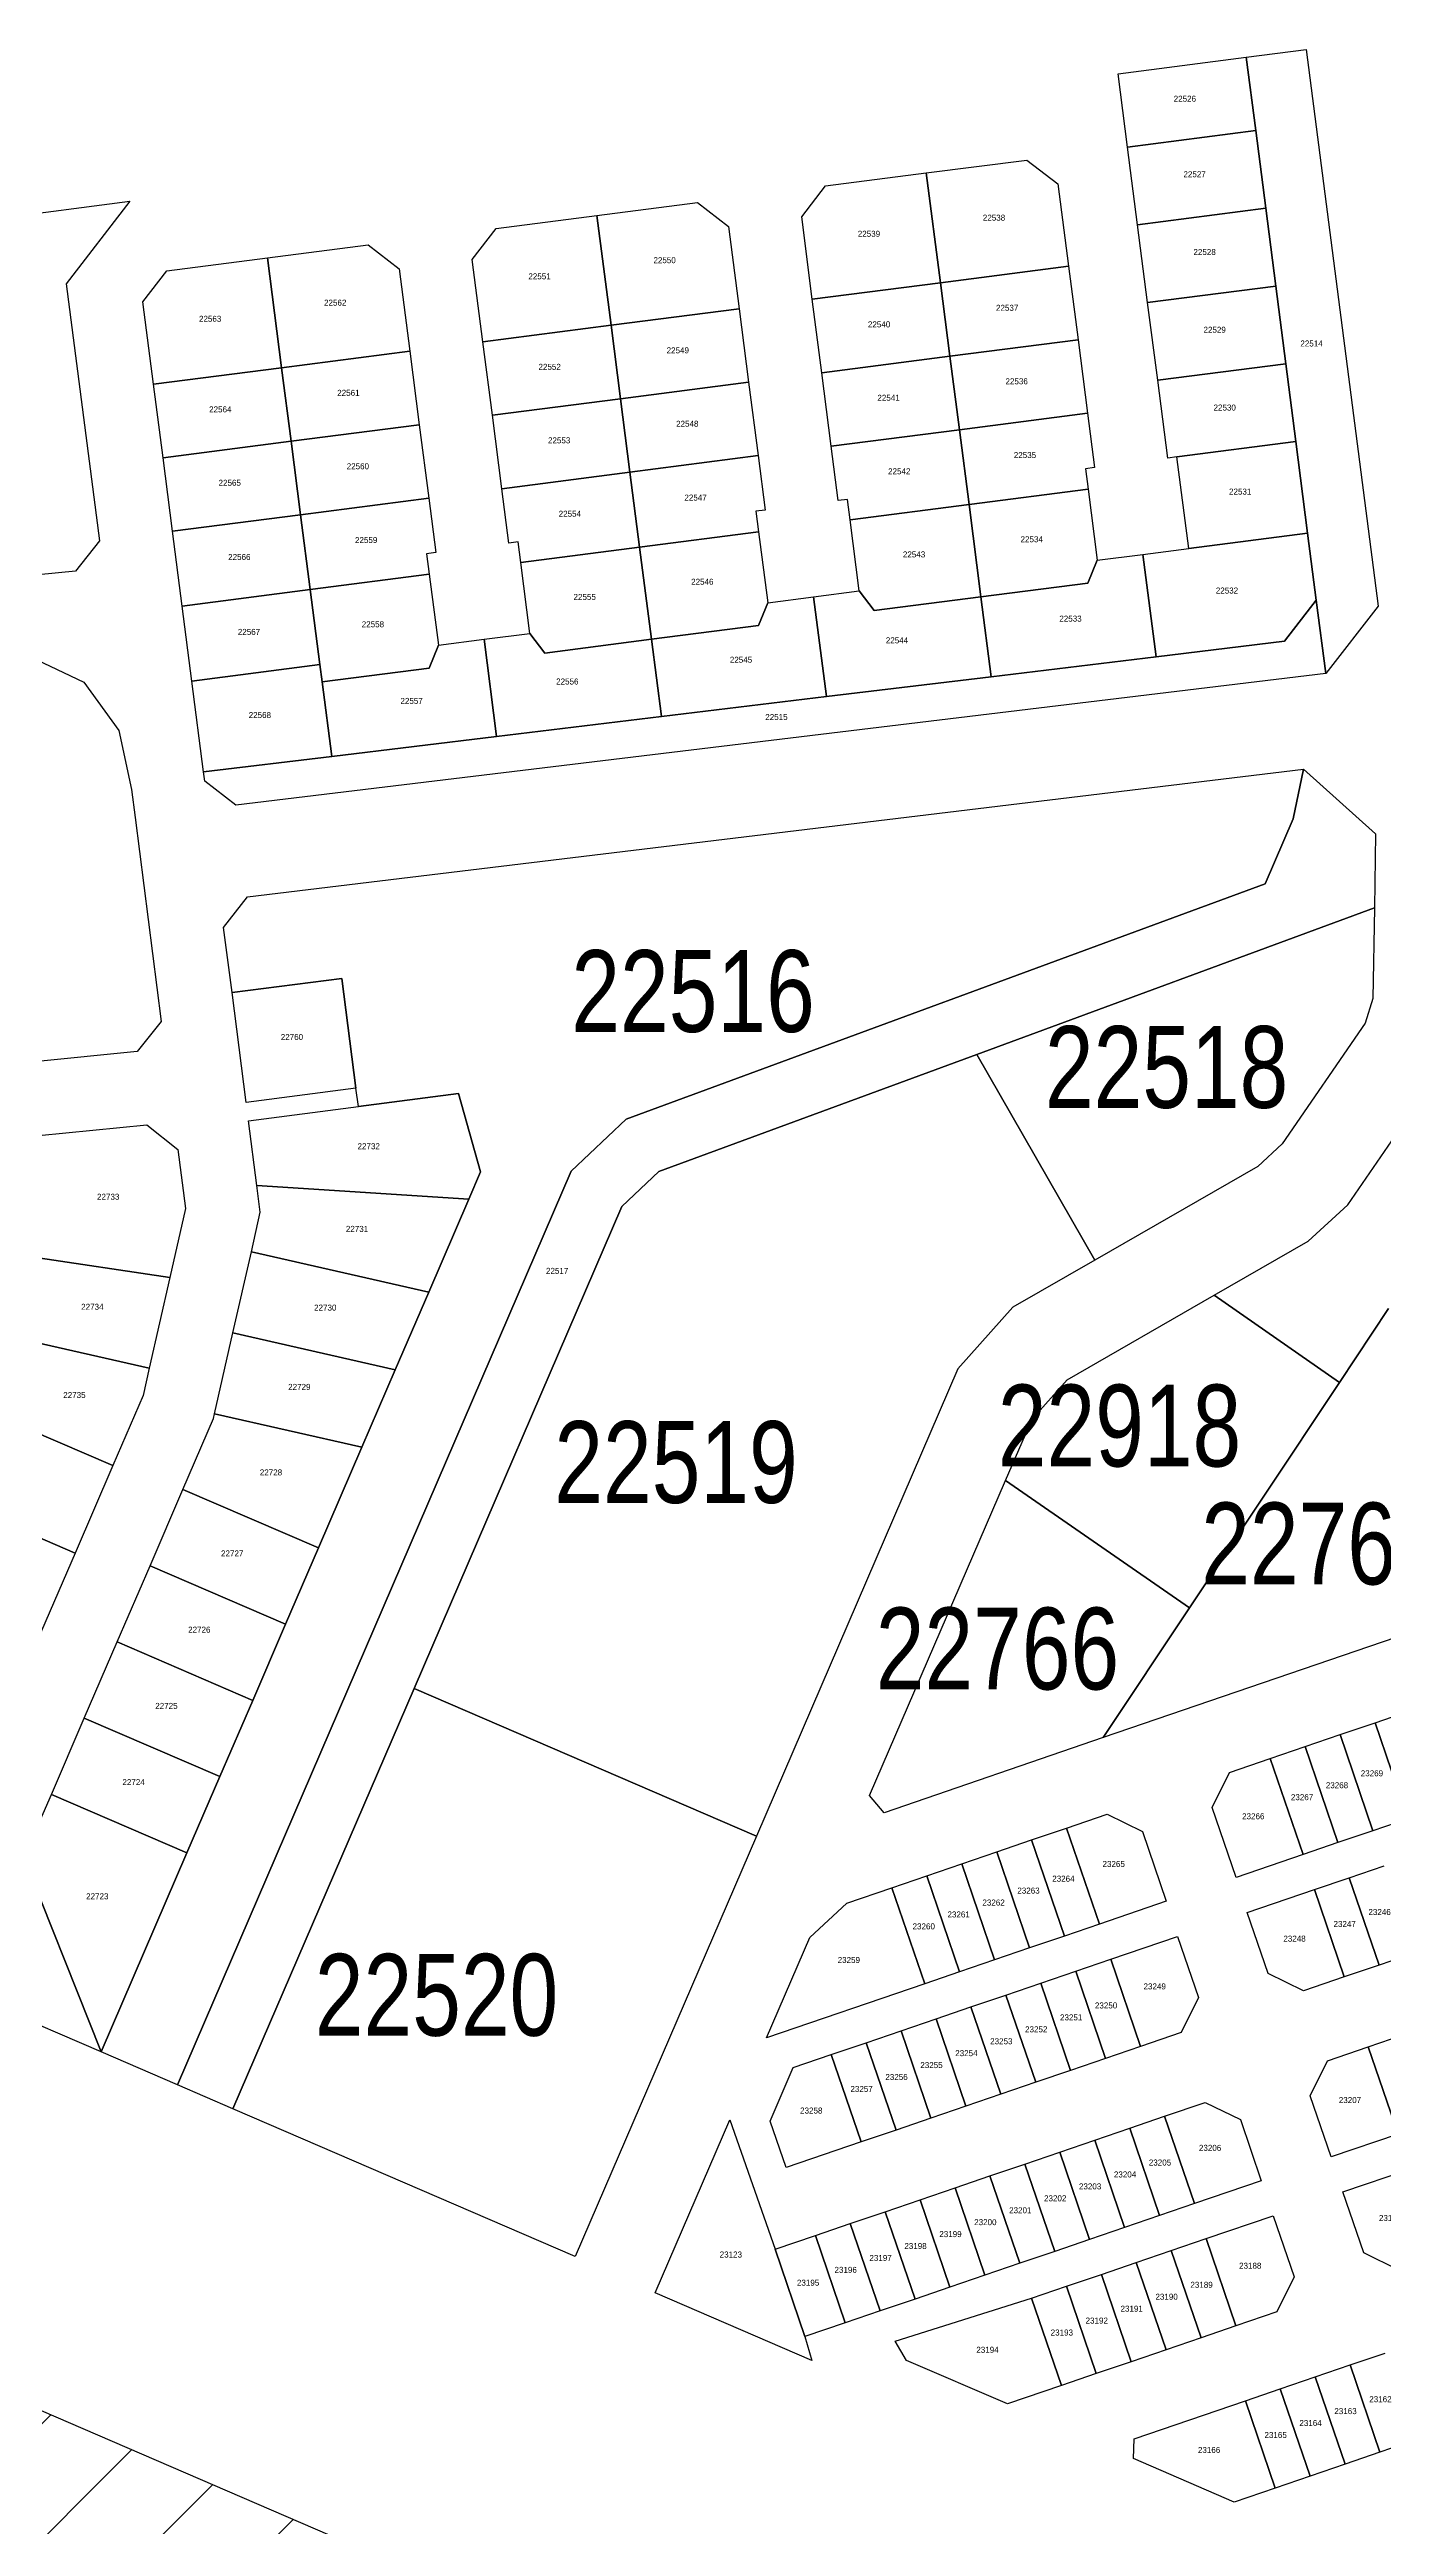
# Model space of a CAD drawing. Header units: metres. Extents: x -750 to 1235, y -4011 to -2636.
# Drawn here: x -538.8 to -498, y -2767.4 to -2691.7 of the extents above; entities that cross this region are included whole.
import ezdxf

# ---------------------------------------------------------------- set-up
doc = ezdxf.new("R2010")
doc.units = ezdxf.units.M
doc.header["$MEASUREMENT"] = 0
for name, color, linetype in [('EDIT2', 7, 'CONTINUOUS'), ('LOTS', 8, 'CONTINUOUS'), ('NO_LOT', 7, 'CONTINUOUS')]:
    doc.layers.add(name, color=color, linetype=linetype)
doc.styles.add('MtXpl_MS_Shell_Dlg_2', font='')
doc.styles.get('MtXpl_MS_Shell_Dlg_2').set_extended_font_data('MS Shell Dlg 2')

msp = doc.modelspace()

# ---------------------------------------------------------------- hatches: boundary and pattern name
at = {"layer": 'EDIT2'}
h = msp.add_hatch(dxfattribs=at)
h.set_pattern_fill('ANSI31', color=20, scale=20)
h.set_pattern_definition([(45, (-7466.406, -4264.5997), (-1.76776695, 1.76776695), [])])
h.paths.add_polyline_path([(-636.424, -2721.829), (-497.101, -2781.909), (-426.172, -2755.61), (-450.436, -2784.074), (-458.086, -2791.605), (-464.836, -2798.251), (-471.548, -2809.24), (-473.809, -2815.5), (-480.555, -2828.362), (-490.486, -2834.337), (-495.562, -2831.511), (-499.898, -2836.45), (-510.029, -2847.989), (-522.095, -2861.783), (-531.838, -2872.929), (-538.181, -2881.312), (-536.39, -2886.166), (-669.227, -2903.454), (-660.329, -2888.897), (-667.879, -2875.366), (-680.158, -2853.378), (-684.271, -2846.318), (-696.325, -2825.627), (-698.629, -2814.608), (-687.643, -2800.273), (-671.925, -2805.167), (-674.041, -2784.622), (-674.279, -2779.985), (-674.791, -2770.017), (-662.431, -2742.029), (-660.368, -2741.277), (-641.627, -2734.434)])

# ---------------------------------------------------------------- linework, layer by layer
at = {"layer": 'LOTS', "color": 7}
for p, q in [((-502.189, -2691.909), (-500.354, -2691.672)), ((-500.354, -2691.672), (-498.16, -2708.681)), ((-506.104, -2692.414), (-502.189, -2691.909)), ((-505.815, -2694.651), (-506.104, -2692.414)), ((-501.9, -2694.146), (-502.189, -2691.909)), ((-502.189, -2691.909), (-501.9, -2694.146)), ((-501.9, -2694.146), (-505.815, -2694.651)), ((-505.815, -2694.651), (-501.9, -2694.146)), ((-505.508, -2697.028), (-505.815, -2694.651)), ((-501.594, -2696.523), (-501.9, -2694.146)), ((-501.9, -2694.146), (-501.594, -2696.523)), ((-515.043, -2695.841), (-511.967, -2695.445)), ((-511.967, -2695.445), (-508.891, -2695.048)), ((-511.534, -2698.8), (-511.967, -2695.445)), ((-511.967, -2695.445), (-511.534, -2698.8)), ((-508.891, -2695.048), (-507.944, -2695.778)), ((-515.773, -2696.789), (-515.043, -2695.841)), ((-507.944, -2695.778), (-507.619, -2698.295)), ((-544.901, -2697.419), (-536.303, -2696.31)), ((-536.303, -2696.31), (-538.251, -2698.836)), ((-525.109, -2697.14), (-522.033, -2696.743)), ((-522.033, -2696.743), (-518.957, -2696.347)), ((-521.6, -2700.099), (-522.033, -2696.743)), ((-522.033, -2696.743), (-521.6, -2700.099)), ((-518.957, -2696.347), (-518.01, -2697.077)), ((-515.449, -2699.305), (-515.773, -2696.789)), ((-501.594, -2696.523), (-505.508, -2697.028)), ((-505.508, -2697.028), (-501.594, -2696.523)), ((-505.202, -2699.405), (-505.508, -2697.028)), ((-501.287, -2698.899), (-501.594, -2696.523)), ((-501.594, -2696.523), (-501.287, -2698.899)), ((-532.1, -2698.042), (-529.024, -2697.645)), ((-529.024, -2697.645), (-528.077, -2698.376)), ((-525.84, -2698.087), (-525.109, -2697.14)), ((-518.01, -2697.077), (-517.686, -2699.594)), ((-535.906, -2699.386), (-535.176, -2698.439)), ((-535.176, -2698.439), (-532.1, -2698.042)), ((-531.667, -2701.398), (-532.1, -2698.042)), ((-532.1, -2698.042), (-531.667, -2701.398)), ((-528.077, -2698.376), (-527.752, -2700.893)), ((-525.515, -2700.604), (-525.84, -2698.087)), ((-511.534, -2698.8), (-507.619, -2698.295)), ((-507.619, -2698.295), (-511.534, -2698.8)), ((-507.619, -2698.295), (-507.33, -2700.54)), ((-538.251, -2698.836), (-537.238, -2706.691)), ((-511.534, -2698.8), (-515.449, -2699.305)), ((-515.449, -2699.305), (-511.534, -2698.8)), ((-515.159, -2701.55), (-515.449, -2699.305)), ((-511.244, -2701.045), (-511.534, -2698.8)), ((-511.534, -2698.8), (-511.244, -2701.045)), ((-501.287, -2698.899), (-505.202, -2699.405)), ((-505.202, -2699.405), (-501.287, -2698.899)), ((-500.98, -2701.276), (-501.287, -2698.899)), ((-501.287, -2698.899), (-500.98, -2701.276)), ((-535.581, -2701.903), (-535.906, -2699.386)), ((-521.6, -2700.099), (-517.686, -2699.594)), ((-517.686, -2699.594), (-521.6, -2700.099)), ((-517.686, -2699.594), (-517.396, -2701.838)), ((-504.895, -2701.781), (-505.202, -2699.405)), ((-521.6, -2700.099), (-525.515, -2700.604)), ((-525.515, -2700.604), (-521.6, -2700.099)), ((-525.225, -2702.848), (-525.515, -2700.604)), ((-521.311, -2702.343), (-521.6, -2700.099)), ((-521.6, -2700.099), (-521.311, -2702.343)), ((-511.244, -2701.045), (-507.33, -2700.54)), ((-507.33, -2700.54), (-511.244, -2701.045)), ((-507.33, -2700.54), (-507.04, -2702.784)), ((-531.667, -2701.398), (-535.581, -2701.903)), ((-535.581, -2701.903), (-531.667, -2701.398)), ((-531.667, -2701.398), (-527.752, -2700.893)), ((-527.752, -2700.893), (-531.667, -2701.398)), ((-531.377, -2703.642), (-531.667, -2701.398)), ((-531.667, -2701.398), (-531.377, -2703.642)), ((-527.752, -2700.893), (-527.462, -2703.137)), ((-511.244, -2701.045), (-515.159, -2701.55)), ((-515.159, -2701.55), (-511.244, -2701.045)), ((-514.87, -2703.794), (-515.159, -2701.55)), ((-510.955, -2703.289), (-511.244, -2701.045)), ((-511.244, -2701.045), (-510.955, -2703.289)), ((-500.98, -2701.276), (-504.895, -2701.781)), ((-504.895, -2701.781), (-500.98, -2701.276)), ((-500.674, -2703.653), (-500.98, -2701.276)), ((-500.98, -2701.276), (-500.674, -2703.653)), ((-535.292, -2704.147), (-535.581, -2701.903)), ((-521.311, -2702.343), (-517.396, -2701.838)), ((-517.396, -2701.838), (-521.311, -2702.343)), ((-517.396, -2701.838), (-517.107, -2704.083)), ((-504.589, -2704.158), (-504.895, -2701.781)), ((-521.311, -2702.343), (-525.225, -2702.848)), ((-525.225, -2702.848), (-521.311, -2702.343)), ((-524.936, -2705.093), (-525.225, -2702.848)), ((-521.021, -2704.588), (-521.311, -2702.343)), ((-521.311, -2702.343), (-521.021, -2704.588)), ((-510.955, -2703.289), (-507.04, -2702.784)), ((-507.04, -2702.784), (-510.955, -2703.289)), ((-507.04, -2702.784), (-506.826, -2704.447)), ((-531.377, -2703.642), (-535.292, -2704.147)), ((-535.292, -2704.147), (-531.377, -2703.642)), ((-531.377, -2703.642), (-527.462, -2703.137)), ((-527.462, -2703.137), (-531.377, -2703.642)), ((-531.088, -2705.887), (-531.377, -2703.642)), ((-531.377, -2703.642), (-531.088, -2705.887)), ((-527.462, -2703.137), (-527.173, -2705.382)), ((-510.955, -2703.289), (-514.87, -2703.794)), ((-514.87, -2703.794), (-510.955, -2703.289)), ((-514.655, -2705.457), (-514.87, -2703.794)), ((-510.66, -2705.578), (-510.955, -2703.289)), ((-510.955, -2703.289), (-510.66, -2705.578)), ((-500.674, -2703.653), (-504.309, -2704.122)), ((-504.309, -2704.122), (-500.674, -2703.653)), ((-500.313, -2706.449), (-500.674, -2703.653)), ((-500.674, -2703.653), (-500.313, -2706.449)), ((-535.002, -2706.392), (-535.292, -2704.147)), ((-521.021, -2704.588), (-524.936, -2705.093)), ((-524.936, -2705.093), (-521.021, -2704.588)), ((-521.021, -2704.588), (-517.107, -2704.083)), ((-517.107, -2704.083), (-521.021, -2704.588)), ((-520.726, -2706.877), (-521.021, -2704.588)), ((-521.021, -2704.588), (-520.726, -2706.877)), ((-517.107, -2704.083), (-516.892, -2705.746)), ((-506.826, -2704.447), (-507.105, -2704.483)), ((-507.105, -2704.483), (-507.024, -2705.109)), ((-504.309, -2704.122), (-504.589, -2704.158)), ((-503.948, -2706.918), (-504.309, -2704.122)), ((-524.721, -2706.756), (-524.936, -2705.093)), ((-510.66, -2705.578), (-507.024, -2705.109)), ((-507.024, -2705.109), (-510.66, -2705.578)), ((-507.024, -2705.109), (-506.744, -2707.279)), ((-531.088, -2705.887), (-535.002, -2706.392)), ((-535.002, -2706.392), (-531.088, -2705.887)), ((-531.088, -2705.887), (-527.173, -2705.382)), ((-527.173, -2705.382), (-531.088, -2705.887)), ((-530.792, -2708.176), (-531.088, -2705.887)), ((-531.088, -2705.887), (-530.792, -2708.176)), ((-527.173, -2705.382), (-526.958, -2707.044)), ((-516.892, -2705.746), (-517.172, -2705.782)), ((-517.172, -2705.782), (-517.091, -2706.408)), ((-514.375, -2705.421), (-514.655, -2705.457)), ((-514.295, -2706.047), (-514.375, -2705.421)), ((-510.66, -2705.578), (-514.295, -2706.047)), ((-514.295, -2706.047), (-510.66, -2705.578)), ((-514.015, -2708.217), (-514.295, -2706.047)), ((-510.296, -2708.397), (-510.66, -2705.578)), ((-510.66, -2705.578), (-510.296, -2708.397)), ((-537.238, -2706.691), (-537.971, -2707.613)), ((-534.707, -2708.681), (-535.002, -2706.392)), ((-524.442, -2706.72), (-524.721, -2706.756)), ((-524.361, -2707.346), (-524.442, -2706.72)), ((-520.726, -2706.877), (-524.361, -2707.346)), ((-524.361, -2707.346), (-520.726, -2706.877)), ((-520.726, -2706.877), (-517.091, -2706.408)), ((-517.091, -2706.408), (-520.726, -2706.877)), ((-520.362, -2709.696), (-520.726, -2706.877)), ((-520.726, -2706.877), (-520.362, -2709.696)), ((-517.091, -2706.408), (-516.811, -2708.578)), ((-500.313, -2706.449), (-503.948, -2706.918)), ((-503.948, -2706.918), (-500.313, -2706.449)), ((-500.048, -2708.501), (-500.313, -2706.449)), ((-500.313, -2706.449), (-500.048, -2708.501)), ((-537.971, -2707.613), (-541.312, -2707.946)), ((-526.958, -2707.044), (-527.238, -2707.08)), ((-527.238, -2707.08), (-527.157, -2707.707)), ((-524.081, -2709.516), (-524.361, -2707.346)), ((-507.03, -2707.976), (-506.744, -2707.279)), ((-506.744, -2707.279), (-507.03, -2707.976)), ((-506.744, -2707.279), (-505.346, -2707.099)), ((-505.346, -2707.099), (-503.948, -2706.918)), ((-504.942, -2710.229), (-505.346, -2707.099)), ((-505.346, -2707.099), (-504.942, -2710.229)), ((-530.792, -2708.176), (-534.707, -2708.681)), ((-534.707, -2708.681), (-530.792, -2708.176)), ((-530.792, -2708.176), (-527.157, -2707.707)), ((-527.157, -2707.707), (-530.792, -2708.176)), ((-530.497, -2710.465), (-530.792, -2708.176)), ((-530.792, -2708.176), (-530.497, -2710.465)), ((-527.157, -2707.707), (-526.877, -2709.877)), ((-515.413, -2708.398), (-514.015, -2708.217)), ((-513.562, -2708.818), (-514.015, -2708.217)), ((-514.015, -2708.217), (-513.562, -2708.818)), ((-510.296, -2708.397), (-507.03, -2707.976)), ((-507.03, -2707.976), (-510.296, -2708.397)), ((-534.412, -2710.97), (-534.707, -2708.681)), ((-517.096, -2709.274), (-516.811, -2708.578)), ((-516.811, -2708.578), (-517.096, -2709.274)), ((-516.811, -2708.578), (-515.413, -2708.398)), ((-515.019, -2711.447), (-515.413, -2708.398)), ((-515.413, -2708.398), (-515.019, -2711.447)), ((-510.296, -2708.397), (-513.562, -2708.818)), ((-513.562, -2708.818), (-510.296, -2708.397)), ((-509.981, -2710.838), (-510.296, -2708.397)), ((-510.296, -2708.397), (-509.981, -2710.838)), ((-501.024, -2709.755), (-500.048, -2708.501)), ((-500.048, -2708.501), (-501.024, -2709.755)), ((-499.76, -2710.738), (-500.048, -2708.501)), ((-500.048, -2708.501), (-499.76, -2710.738)), ((-498.16, -2708.681), (-499.76, -2710.738)), ((-527.163, -2710.573), (-526.877, -2709.877)), ((-526.877, -2709.877), (-527.163, -2710.573)), ((-526.877, -2709.877), (-525.479, -2709.696)), ((-525.479, -2709.696), (-524.081, -2709.516)), ((-525.096, -2712.666), (-525.479, -2709.696)), ((-525.479, -2709.696), (-525.096, -2712.666)), ((-523.628, -2710.117), (-524.081, -2709.516)), ((-524.081, -2709.516), (-523.628, -2710.117)), ((-520.362, -2709.696), (-523.628, -2710.117)), ((-523.628, -2710.117), (-520.362, -2709.696)), ((-520.362, -2709.696), (-517.096, -2709.274)), ((-517.096, -2709.274), (-520.362, -2709.696)), ((-520.058, -2712.057), (-520.362, -2709.696)), ((-520.362, -2709.696), (-520.058, -2712.057)), ((-504.942, -2710.229), (-501.024, -2709.755)), ((-501.024, -2709.755), (-504.942, -2710.229)), ((-539.366, -2710.218), (-537.714, -2711.006)), ((-530.497, -2710.465), (-534.412, -2710.97)), ((-534.412, -2710.97), (-530.497, -2710.465)), ((-530.429, -2710.994), (-530.497, -2710.465)), ((-530.497, -2710.465), (-530.429, -2710.994)), ((-530.429, -2710.994), (-527.163, -2710.573)), ((-527.163, -2710.573), (-530.429, -2710.994)), ((-509.981, -2710.838), (-504.942, -2710.229)), ((-504.942, -2710.229), (-509.981, -2710.838)), ((-537.714, -2711.006), (-536.646, -2712.481)), ((-534.053, -2713.749), (-534.412, -2710.97)), ((-499.76, -2710.738), (-533.069, -2714.766)), ((-530.134, -2713.276), (-530.429, -2710.994)), ((-530.429, -2710.994), (-530.134, -2713.276)), ((-515.019, -2711.447), (-509.981, -2710.838)), ((-509.981, -2710.838), (-515.019, -2711.447)), ((-525.096, -2712.666), (-520.058, -2712.057)), ((-520.058, -2712.057), (-525.096, -2712.666)), ((-520.058, -2712.057), (-515.019, -2711.447)), ((-515.019, -2711.447), (-520.058, -2712.057)), ((-536.646, -2712.481), (-536.258, -2714.285)), ((-530.134, -2713.276), (-525.096, -2712.666)), ((-525.096, -2712.666), (-530.134, -2713.276)), ((-534.053, -2713.749), (-530.134, -2713.276)), ((-530.134, -2713.276), (-534.053, -2713.749)), ((-532.708, -2717.563), (-500.441, -2713.66)), ((-500.441, -2713.66), (-500.75, -2715.184)), ((-500.75, -2715.184), (-500.441, -2713.66)), ((-500.441, -2713.66), (-498.237, -2715.645)), ((-536.258, -2714.285), (-536.148, -2715.139)), ((-534.017, -2714.029), (-534.053, -2713.749)), ((-533.069, -2714.766), (-534.017, -2714.029)), ((-536.148, -2715.139), (-535.344, -2721.373)), ((-500.75, -2715.184), (-501.61, -2717.164)), ((-501.61, -2717.164), (-500.75, -2715.184)), ((-498.237, -2715.645), (-498.272, -2717.906)), ((-501.61, -2717.164), (-521.134, -2724.359)), ((-521.134, -2724.359), (-501.61, -2717.164)), ((-533.44, -2718.503), (-532.708, -2717.563)), ((-498.272, -2717.906), (-510.424, -2722.384)), ((-510.424, -2722.384), (-498.272, -2717.906)), ((-498.272, -2717.906), (-498.315, -2720.676)), ((-533.183, -2720.492), (-533.44, -2718.503)), ((-529.828, -2720.059), (-533.183, -2720.492)), ((-533.183, -2720.492), (-529.828, -2720.059)), ((-532.75, -2723.848), (-533.183, -2720.492)), ((-529.395, -2723.415), (-529.828, -2720.059)), ((-529.828, -2720.059), (-529.395, -2723.415)), ((-498.315, -2720.676), (-498.554, -2721.426)), ((-535.344, -2721.373), (-536.077, -2722.296)), ((-498.554, -2721.426), (-501.09, -2725.116)), ((-536.077, -2722.296), (-539.234, -2722.612)), ((-510.424, -2722.384), (-520.138, -2725.964)), ((-520.138, -2725.964), (-510.424, -2722.384)), ((-506.814, -2728.665), (-510.424, -2722.384)), ((-510.424, -2722.384), (-506.814, -2728.665)), ((-499.089, -2726.975), (-496.137, -2722.681)), ((-529.395, -2723.415), (-532.75, -2723.848)), ((-529.323, -2723.974), (-529.395, -2723.415)), ((-532.678, -2724.407), (-529.323, -2723.974)), ((-526.259, -2723.579), (-529.323, -2723.974)), ((-529.323, -2723.974), (-526.259, -2723.579)), ((-525.587, -2725.973), (-526.259, -2723.579)), ((-526.259, -2723.579), (-525.587, -2725.973)), ((-539.09, -2724.864), (-535.788, -2724.534)), ((-535.788, -2724.534), (-534.838, -2725.288)), ((-532.422, -2726.388), (-532.678, -2724.407)), ((-521.134, -2724.359), (-522.814, -2725.951)), ((-522.814, -2725.951), (-521.134, -2724.359)), ((-534.838, -2725.288), (-534.606, -2727.093)), ((-501.09, -2725.116), (-501.838, -2725.805)), ((-522.814, -2725.951), (-534.854, -2753.872)), ((-534.854, -2753.872), (-522.814, -2725.951)), ((-532.318, -2727.201), (-532.422, -2726.388)), ((-532.422, -2726.388), (-525.945, -2726.804)), ((-525.945, -2726.804), (-532.422, -2726.388)), ((-525.945, -2726.804), (-525.587, -2725.973)), ((-525.587, -2725.973), (-525.945, -2726.804)), ((-520.138, -2725.964), (-521.266, -2727.033)), ((-521.266, -2727.033), (-520.138, -2725.964)), ((-501.838, -2725.805), (-506.814, -2728.665)), ((-534.606, -2727.093), (-535.083, -2729.198)), ((-532.593, -2728.414), (-532.318, -2727.201)), ((-521.266, -2727.033), (-527.617, -2741.762)), ((-527.617, -2741.762), (-521.266, -2727.033)), ((-527.17, -2729.644), (-525.945, -2726.804)), ((-525.945, -2726.804), (-527.17, -2729.644)), ((-500.301, -2728.093), (-499.089, -2726.975)), ((-535.083, -2729.198), (-539.309, -2728.566)), ((-539.309, -2728.566), (-535.083, -2729.198)), ((-533.154, -2730.891), (-532.593, -2728.414)), ((-532.593, -2728.414), (-527.17, -2729.644)), ((-527.17, -2729.644), (-532.593, -2728.414)), ((-506.814, -2728.665), (-509.325, -2730.108)), ((-503.173, -2729.744), (-500.301, -2728.093)), ((-535.083, -2729.198), (-535.713, -2731.974)), ((-528.193, -2732.016), (-527.17, -2729.644)), ((-527.17, -2729.644), (-528.193, -2732.016)), ((-509.325, -2730.108), (-511.001, -2731.987)), ((-507.666, -2732.327), (-503.173, -2729.744)), ((-499.34, -2732.403), (-503.173, -2729.744)), ((-503.173, -2729.744), (-499.34, -2732.403)), ((-499.34, -2732.403), (-497.84, -2730.15)), ((-497.84, -2730.15), (-499.34, -2732.403)), ((-535.713, -2731.974), (-539.618, -2731.088)), ((-539.618, -2731.088), (-535.713, -2731.974)), ((-533.716, -2733.368), (-533.154, -2730.891)), ((-533.154, -2730.891), (-528.193, -2732.016)), ((-528.193, -2732.016), (-533.154, -2730.891)), ((-535.713, -2731.974), (-535.901, -2732.802)), ((-529.216, -2734.389), (-528.193, -2732.016)), ((-528.193, -2732.016), (-529.216, -2734.389)), ((-511.001, -2731.987), (-517.16, -2746.271)), ((-508.735, -2733.525), (-507.666, -2732.327)), ((-503.927, -2739.296), (-499.34, -2732.403)), ((-499.34, -2732.403), (-503.927, -2739.296)), ((-535.901, -2732.802), (-536.825, -2734.945)), ((-533.747, -2733.504), (-533.716, -2733.368)), ((-533.716, -2733.368), (-529.216, -2734.389)), ((-529.216, -2734.389), (-533.716, -2733.368)), ((-536.825, -2734.945), (-540.19, -2733.494)), ((-540.19, -2733.494), (-536.825, -2734.945)), ((-534.684, -2735.677), (-533.747, -2733.504)), ((-509.543, -2735.401), (-508.735, -2733.525)), ((-530.542, -2737.463), (-529.216, -2734.389)), ((-529.216, -2734.389), (-530.542, -2737.463)), ((-536.825, -2734.945), (-537.979, -2737.622)), ((-513.697, -2745.034), (-509.543, -2735.401)), ((-509.543, -2735.401), (-503.927, -2739.296)), ((-503.927, -2739.296), (-509.543, -2735.401)), ((-537.979, -2737.622), (-541.344, -2736.17)), ((-541.344, -2736.17), (-537.979, -2737.622)), ((-535.689, -2738.007), (-534.684, -2735.677)), ((-534.684, -2735.677), (-530.542, -2737.463)), ((-530.542, -2737.463), (-534.684, -2735.677)), ((-537.979, -2737.622), (-539.267, -2740.609)), ((-531.546, -2739.793), (-530.542, -2737.463)), ((-530.542, -2737.463), (-531.546, -2739.793)), ((-536.694, -2740.337), (-535.689, -2738.007)), ((-535.689, -2738.007), (-531.546, -2739.793)), ((-531.546, -2739.793), (-535.689, -2738.007)), ((-494.743, -2739.222), (-506.565, -2743.261)), ((-506.565, -2743.261), (-503.927, -2739.296)), ((-503.927, -2739.296), (-506.565, -2743.261)), ((-532.551, -2742.123), (-531.546, -2739.793)), ((-531.546, -2739.793), (-532.551, -2742.123)), ((-537.698, -2742.667), (-536.694, -2740.337)), ((-536.694, -2740.337), (-532.551, -2742.123)), ((-532.551, -2742.123), (-536.694, -2740.337)), ((-533.556, -2744.453), (-532.551, -2742.123)), ((-532.551, -2742.123), (-533.556, -2744.453)), ((-527.617, -2741.762), (-533.155, -2754.605)), ((-533.155, -2754.605), (-527.617, -2741.762)), ((-517.16, -2746.271), (-527.617, -2741.762)), ((-527.617, -2741.762), (-517.16, -2746.271)), ((-498.253, -2742.805), (-497.186, -2742.441)), ((-538.703, -2744.997), (-537.698, -2742.667)), ((-537.698, -2742.667), (-533.556, -2744.453)), ((-533.556, -2744.453), (-537.698, -2742.667)), ((-500.388, -2743.534), (-499.32, -2743.17)), ((-499.32, -2743.17), (-498.253, -2742.805)), ((-499.32, -2743.17), (-498.318, -2746.105)), ((-498.318, -2746.105), (-499.32, -2743.17)), ((-498.253, -2742.805), (-497.251, -2745.74)), ((-497.251, -2745.74), (-498.253, -2742.805)), ((-506.565, -2743.261), (-513.254, -2745.555)), ((-502.7, -2744.324), (-501.455, -2743.899)), ((-501.455, -2743.899), (-500.388, -2743.534)), ((-501.455, -2743.899), (-500.453, -2746.834)), ((-500.453, -2746.834), (-501.455, -2743.899)), ((-500.388, -2743.534), (-499.385, -2746.469)), ((-499.385, -2746.469), (-500.388, -2743.534)), ((-534.561, -2746.784), (-533.556, -2744.453)), ((-533.556, -2744.453), (-534.561, -2746.784)), ((-503.227, -2745.398), (-502.7, -2744.324)), ((-539.206, -2746.162), (-538.703, -2744.997)), ((-538.703, -2744.997), (-534.561, -2746.784)), ((-534.561, -2746.784), (-538.703, -2744.997)), ((-513.254, -2745.555), (-513.697, -2745.034)), ((-502.498, -2747.532), (-503.227, -2745.398)), ((-508.748, -2746.389), (-507.68, -2746.025)), ((-507.68, -2746.025), (-506.435, -2745.6)), ((-507.68, -2746.025), (-506.678, -2748.96)), ((-506.678, -2748.96), (-507.68, -2746.025)), ((-506.435, -2745.6), (-505.361, -2746.127)), ((-505.361, -2746.127), (-504.632, -2748.261)), ((-498.318, -2746.105), (-499.385, -2746.469)), ((-497.251, -2745.74), (-498.318, -2746.105)), ((-539.761, -2746.383), (-537.184, -2752.868)), ((-537.184, -2752.868), (-539.761, -2746.383)), ((-537.184, -2752.868), (-534.561, -2746.784)), ((-534.561, -2746.784), (-537.184, -2752.868)), ((-517.16, -2746.271), (-522.698, -2759.115)), ((-510.882, -2747.118), (-509.815, -2746.754)), ((-509.815, -2746.754), (-508.748, -2746.389)), ((-509.815, -2746.754), (-508.812, -2749.689)), ((-508.812, -2749.689), (-509.815, -2746.754)), ((-508.748, -2746.389), (-507.745, -2749.325)), ((-507.745, -2749.325), (-508.748, -2746.389)), ((-500.453, -2746.834), (-502.498, -2747.532)), ((-499.385, -2746.469), (-500.453, -2746.834)), ((-513.015, -2747.847), (-511.949, -2747.483)), ((-511.949, -2747.483), (-510.882, -2747.118)), ((-511.949, -2747.483), (-510.947, -2750.418)), ((-510.947, -2750.418), (-511.949, -2747.483)), ((-510.882, -2747.118), (-509.881, -2750.054)), ((-509.881, -2750.054), (-510.882, -2747.118)), ((-500.106, -2747.907), (-499.039, -2747.543)), ((-499.039, -2747.543), (-497.972, -2747.178)), ((-498.128, -2750.211), (-499.039, -2747.543)), ((-499.039, -2747.543), (-498.128, -2750.211)), ((-515.528, -2749.368), (-514.393, -2748.317)), ((-514.393, -2748.317), (-513.015, -2747.847)), ((-513.015, -2747.847), (-512.014, -2750.782)), ((-512.014, -2750.782), (-513.015, -2747.847)), ((-504.632, -2748.261), (-506.678, -2748.96)), ((-502.157, -2748.608), (-500.106, -2747.907)), ((-499.195, -2750.575), (-500.106, -2747.907)), ((-500.106, -2747.907), (-499.195, -2750.575)), ((-506.678, -2748.96), (-507.745, -2749.325)), ((-501.514, -2750.473), (-502.157, -2748.608)), ((-516.85, -2752.434), (-515.528, -2749.368)), ((-508.812, -2749.689), (-509.881, -2750.054)), ((-507.745, -2749.325), (-508.812, -2749.689)), ((-506.331, -2750.033), (-504.286, -2749.335)), ((-504.286, -2749.335), (-503.648, -2751.202)), ((-497.061, -2749.846), (-498.128, -2750.211)), ((-537.184, -2752.868), (-543.268, -2750.244)), ((-512.014, -2750.782), (-516.85, -2752.434)), ((-510.947, -2750.418), (-512.014, -2750.782)), ((-509.881, -2750.054), (-510.947, -2750.418)), ((-509.533, -2751.127), (-508.466, -2750.762)), ((-508.466, -2750.762), (-507.399, -2750.398)), ((-507.555, -2753.431), (-508.466, -2750.762)), ((-508.466, -2750.762), (-507.555, -2753.431)), ((-507.399, -2750.398), (-506.331, -2750.033)), ((-506.487, -2753.066), (-507.399, -2750.398)), ((-507.399, -2750.398), (-506.487, -2753.066)), ((-505.42, -2752.702), (-506.331, -2750.033)), ((-506.331, -2750.033), (-505.42, -2752.702)), ((-500.44, -2751), (-501.514, -2750.473)), ((-499.195, -2750.575), (-500.44, -2751)), ((-498.128, -2750.211), (-499.195, -2750.575)), ((-511.668, -2751.856), (-510.6, -2751.491)), ((-510.6, -2751.491), (-509.533, -2751.127)), ((-509.689, -2754.16), (-510.6, -2751.491)), ((-510.6, -2751.491), (-509.689, -2754.16)), ((-508.622, -2753.795), (-509.533, -2751.127)), ((-509.533, -2751.127), (-508.622, -2753.795)), ((-503.648, -2751.202), (-504.175, -2752.276)), ((-513.802, -2752.585), (-512.735, -2752.22)), ((-512.735, -2752.22), (-511.668, -2751.856)), ((-511.824, -2754.889), (-512.735, -2752.22)), ((-512.735, -2752.22), (-511.824, -2754.889)), ((-510.756, -2754.524), (-511.668, -2751.856)), ((-511.668, -2751.856), (-510.756, -2754.524)), ((-504.175, -2752.276), (-505.42, -2752.702)), ((-534.854, -2753.872), (-537.184, -2752.868)), ((-516.031, -2753.346), (-514.869, -2752.949)), ((-514.869, -2752.949), (-513.802, -2752.585)), ((-513.958, -2755.618), (-514.869, -2752.949)), ((-514.869, -2752.949), (-513.958, -2755.618)), ((-512.891, -2755.253), (-513.802, -2752.585)), ((-513.802, -2752.585), (-512.891, -2755.253)), ((-505.42, -2752.702), (-506.487, -2753.066)), ((-499.704, -2753.133), (-498.459, -2752.707)), ((-498.459, -2752.707), (-497.392, -2752.343)), ((-498.459, -2752.707), (-497.547, -2755.375)), ((-497.547, -2755.375), (-498.459, -2752.707)), ((-516.737, -2754.984), (-516.031, -2753.346)), ((-508.622, -2753.795), (-509.689, -2754.16)), ((-507.555, -2753.431), (-508.622, -2753.795)), ((-506.487, -2753.066), (-507.555, -2753.431)), ((-500.231, -2754.206), (-499.704, -2753.133)), ((-533.155, -2754.605), (-534.854, -2753.872)), ((-510.756, -2754.524), (-511.824, -2754.889)), ((-509.689, -2754.16), (-510.756, -2754.524)), ((-504.684, -2754.834), (-503.439, -2754.408)), ((-503.439, -2754.408), (-502.365, -2754.935)), ((-499.593, -2756.074), (-500.231, -2754.206)), ((-522.698, -2759.115), (-533.155, -2754.605)), ((-520.251, -2760.233), (-517.971, -2754.946)), ((-517.971, -2754.946), (-516.584, -2758.898)), ((-516.253, -2756.402), (-516.737, -2754.984)), ((-512.891, -2755.253), (-513.958, -2755.618)), ((-511.824, -2754.889), (-512.891, -2755.253)), ((-506.819, -2755.563), (-505.751, -2755.198)), ((-505.751, -2755.198), (-504.684, -2754.834)), ((-505.751, -2755.198), (-504.84, -2757.866)), ((-504.84, -2757.866), (-505.751, -2755.198)), ((-504.684, -2754.834), (-503.773, -2757.502)), ((-503.773, -2757.502), (-504.684, -2754.834)), ((-502.365, -2754.935), (-501.728, -2756.803)), ((-513.958, -2755.618), (-516.253, -2756.402)), ((-508.953, -2756.292), (-507.886, -2755.927)), ((-507.886, -2755.927), (-506.819, -2755.563)), ((-507.886, -2755.927), (-506.975, -2758.595)), ((-506.975, -2758.595), (-507.886, -2755.927)), ((-506.819, -2755.563), (-505.907, -2758.231)), ((-505.907, -2758.231), (-506.819, -2755.563)), ((-497.547, -2755.375), (-499.593, -2756.074)), ((-511.088, -2757.021), (-510.02, -2756.656)), ((-510.02, -2756.656), (-508.953, -2756.292)), ((-510.02, -2756.656), (-509.109, -2759.324)), ((-509.109, -2759.324), (-510.02, -2756.656)), ((-508.953, -2756.292), (-508.042, -2758.96)), ((-508.042, -2758.96), (-508.953, -2756.292)), ((-501.728, -2756.803), (-503.773, -2757.502)), ((-499.233, -2757.143), (-497.187, -2756.444)), ((-513.222, -2757.75), (-512.155, -2757.385)), ((-512.155, -2757.385), (-511.088, -2757.021)), ((-512.155, -2757.385), (-511.244, -2760.053)), ((-511.244, -2760.053), (-512.155, -2757.385)), ((-511.088, -2757.021), (-510.176, -2759.689)), ((-510.176, -2759.689), (-511.088, -2757.021)), ((-503.773, -2757.502), (-504.84, -2757.866)), ((-498.595, -2759.01), (-499.233, -2757.143)), ((-515.357, -2758.479), (-514.289, -2758.114)), ((-514.289, -2758.114), (-513.222, -2757.75)), ((-514.289, -2758.114), (-513.378, -2760.782)), ((-513.378, -2760.782), (-514.289, -2758.114)), ((-513.222, -2757.75), (-512.311, -2760.418)), ((-512.311, -2760.418), (-513.222, -2757.75)), ((-505.907, -2758.231), (-506.975, -2758.595)), ((-504.84, -2757.866), (-505.907, -2758.231)), ((-503.413, -2758.57), (-501.367, -2757.872)), ((-501.367, -2757.872), (-500.729, -2759.739)), ((-516.584, -2758.898), (-515.357, -2758.479)), ((-516.584, -2758.898), (-515.673, -2761.566)), ((-515.673, -2761.566), (-516.584, -2758.898)), ((-515.357, -2758.479), (-514.445, -2761.147)), ((-514.445, -2761.147), (-515.357, -2758.479)), ((-508.042, -2758.96), (-509.109, -2759.324)), ((-506.975, -2758.595), (-508.042, -2758.96)), ((-505.549, -2759.3), (-504.481, -2758.935)), ((-504.481, -2758.935), (-503.413, -2758.57)), ((-503.57, -2761.603), (-504.481, -2758.935)), ((-504.481, -2758.935), (-503.57, -2761.603)), ((-502.502, -2761.238), (-503.413, -2758.57)), ((-503.413, -2758.57), (-502.502, -2761.238)), ((-497.521, -2759.537), (-498.595, -2759.01)), ((-510.176, -2759.689), (-511.244, -2760.053)), ((-509.109, -2759.324), (-510.176, -2759.689)), ((-507.683, -2760.029), (-506.616, -2759.664)), ((-506.616, -2759.664), (-505.549, -2759.3)), ((-505.705, -2762.332), (-506.616, -2759.664)), ((-506.616, -2759.664), (-505.705, -2762.332)), ((-504.637, -2761.968), (-505.549, -2759.3)), ((-505.549, -2759.3), (-504.637, -2761.968)), ((-500.729, -2759.739), (-501.256, -2760.813)), ((-515.46, -2762.299), (-520.251, -2760.233)), ((-512.311, -2760.418), (-513.378, -2760.782)), ((-512.913, -2761.704), (-508.75, -2760.393)), ((-511.244, -2760.053), (-512.311, -2760.418)), ((-508.75, -2760.393), (-507.683, -2760.029)), ((-507.839, -2763.062), (-508.75, -2760.393)), ((-508.75, -2760.393), (-507.839, -2763.062)), ((-506.772, -2762.697), (-507.683, -2760.029)), ((-507.683, -2760.029), (-506.772, -2762.697)), ((-514.445, -2761.147), (-515.673, -2761.566)), ((-513.378, -2760.782), (-514.445, -2761.147)), ((-502.502, -2761.238), (-503.57, -2761.603)), ((-501.256, -2760.813), (-502.502, -2761.238)), ((-515.673, -2761.566), (-515.46, -2762.299)), ((-512.567, -2762.297), (-512.913, -2761.704)), ((-504.637, -2761.968), (-505.705, -2762.332)), ((-503.57, -2761.603), (-504.637, -2761.968)), ((-499.015, -2762.431), (-497.947, -2762.067)), ((-509.488, -2763.625), (-512.567, -2762.297)), ((-506.772, -2762.697), (-507.839, -2763.062)), ((-505.705, -2762.332), (-506.772, -2762.697)), ((-501.149, -2763.16), (-500.082, -2762.795)), ((-500.082, -2762.795), (-499.015, -2762.431)), ((-499.17, -2765.464), (-500.082, -2762.795)), ((-500.082, -2762.795), (-499.17, -2765.464)), ((-498.103, -2765.099), (-499.015, -2762.431)), ((-499.015, -2762.431), (-498.103, -2765.099)), ((-507.839, -2763.062), (-509.488, -2763.625)), ((-505.615, -2764.685), (-502.216, -2763.525)), ((-502.216, -2763.525), (-501.149, -2763.16)), ((-501.305, -2766.193), (-502.216, -2763.525)), ((-502.216, -2763.525), (-501.305, -2766.193)), ((-500.238, -2765.828), (-501.149, -2763.16)), ((-501.149, -2763.16), (-500.238, -2765.828)), ((-505.639, -2765.294), (-505.615, -2764.685)), ((-498.103, -2765.099), (-499.17, -2765.464)), ((-497.036, -2764.735), (-498.103, -2765.099)), ((-502.56, -2766.621), (-505.639, -2765.294)), ((-500.238, -2765.828), (-501.305, -2766.193)), ((-499.17, -2765.464), (-500.238, -2765.828)), ((-501.305, -2766.193), (-502.56, -2766.621))]:
    msp.add_line(p, q, dxfattribs=at)
at = {"layer": 'LOTS', "color": 10}
msp.add_line((-497.101, -2781.909), (-636.424, -2721.829), dxfattribs=at)

# ---------------------------------------------------------------- texts
at = {"layer": 'NO_LOT', "color": 7, "linetype": 'Continuous', "style": 'MtXpl_MS_Shell_Dlg_2'}
for s, p in [('22526', (-504.406, -2693.267)), ('22527', (-504.108, -2695.574)), ('22538', (-510.238, -2696.902)), ('22539', (-514.06, -2697.395)), ('22528', (-503.802, -2697.951)), ('22551', (-524.127, -2698.694)), ('22550', (-520.304, -2698.201)), ('22563', (-534.193, -2699.993)), ('22562', (-530.371, -2699.499)), ('22540', (-513.75, -2700.163)), ('22537', (-509.836, -2699.657)), ('22549', (-519.902, -2700.956)), ('22529', (-503.495, -2700.328)), ('22514', (-500.534, -2700.747)), ('22552', (-523.817, -2701.461)), ('22561', (-529.968, -2702.255)), ('22541', (-513.461, -2702.407)), ('22536', (-509.546, -2701.902)), ('22564', (-533.883, -2702.76)), ('22548', (-519.612, -2703.201)), ('22530', (-503.188, -2702.705)), ('22553', (-523.527, -2703.706)), ('22560', (-529.679, -2704.499)), ('22542', (-513.134, -2704.653)), ('22535', (-509.292, -2704.157)), ('22565', (-533.594, -2705.004)), ('22547', (-519.358, -2705.456)), ('22531', (-502.715, -2705.273)), ('22554', (-523.201, -2705.951)), ('22559', (-529.425, -2706.754)), ('22534', (-509.086, -2706.729)), ('22566', (-533.301, -2707.271)), ('22543', (-512.681, -2707.193)), ('22555', (-522.747, -2708.492)), ('22546', (-519.152, -2708.028)), ('22532', (-503.119, -2708.297)), ('22558', (-529.219, -2709.327)), ('22533', (-507.901, -2709.155)), ('22567', (-533.006, -2709.561)), ('22544', (-513.203, -2709.818)), ('22545', (-517.969, -2710.412)), ('22556', (-523.278, -2711.077)), ('22568', (-532.674, -2712.102)), ('22557', (-528.036, -2711.67)), ('22515', (-516.887, -2712.162)), ('22760', (-531.693, -2721.941)), ('22732', (-529.347, -2725.278)), ('22733', (-537.308, -2726.823)), ('22731', (-529.704, -2727.805)), ('22517', (-523.588, -2729.088)), ('22734', (-537.793, -2730.187)), ('22730', (-530.675, -2730.211)), ('22729', (-531.467, -2732.634)), ('22735', (-538.341, -2732.882)), ('22728', (-532.334, -2735.247)), ('22727', (-533.519, -2737.723)), ('22726', (-534.524, -2740.053)), ('22725', (-535.529, -2742.383)), ('22724', (-536.533, -2744.713)), ('23268', (-499.757, -2744.807)), ('23269', (-498.689, -2744.442)), ('23267', (-500.824, -2745.172)), ('23266', (-502.315, -2745.756)), ('23264', (-508.117, -2747.662)), ('23265', (-506.58, -2747.213)), ('22723', (-537.642, -2748.201)), ('23262', (-510.251, -2748.392)), ('23263', (-509.184, -2748.027)), ('23246', (-498.454, -2748.682)), ('23260', (-512.385, -2749.121)), ('23261', (-511.319, -2748.756)), ('23247', (-499.521, -2749.047)), ('23259', (-514.675, -2750.148)), ('23248', (-501.054, -2749.495)), ('23249', (-505.327, -2750.955)), ('23250', (-506.813, -2751.537)), ('23252', (-508.948, -2752.266)), ('23251', (-507.88, -2751.902)), ('23254', (-511.082, -2752.995)), ('23253', (-510.015, -2752.631)), ('23256', (-513.217, -2753.724)), ('23255', (-512.149, -2753.36)), ('23258', (-515.823, -2754.749)), ('23257', (-514.284, -2754.089)), ('23207', (-499.36, -2754.429)), ('23206', (-503.634, -2755.889)), ('23204', (-506.233, -2756.702)), ('23205', (-505.166, -2756.338)), ('23202', (-508.368, -2757.431)), ('23203', (-507.301, -2757.067)), ('23199', (-511.569, -2758.525)), ('23200', (-510.502, -2758.16)), ('23201', (-509.435, -2757.796)), ('23187', (-498.134, -2758.032)), ('23123', (-518.28, -2759.149)), ('23197', (-513.704, -2759.254)), ('23198', (-512.637, -2758.889)), ('23195', (-515.919, -2760.01)), ('23196', (-514.771, -2759.618)), ('23188', (-502.408, -2759.492)), ('23191', (-506.03, -2760.804)), ('23190', (-504.963, -2760.439)), ('23189', (-503.895, -2760.075)), ('23193', (-508.165, -2761.533)), ('23192', (-507.098, -2761.168)), ('23194', (-510.437, -2762.06)), ('23162', (-498.429, -2763.57)), ('23164', (-500.564, -2764.299)), ('23163', (-499.496, -2763.935)), ('23166', (-503.665, -2765.122)), ('23165', (-501.631, -2764.664))]:
    msp.add_text(s, height=0.1836, dxfattribs=at).set_placement(p)
at = {"layer": 'NO_LOT', "color": 7, "linetype": 'Continuous', "style": 'MtXpl_MS_Shell_Dlg_2', "width": 0.8}
for s, p in [('22516', (-522.812, -2721.695)), ('22518', (-508.34, -2724.015)), ('22918', (-509.779, -2734.974)), ('22519', (-523.332, -2736.089)), ('22765', (-503.563, -2738.579)), ('22766', (-513.509, -2741.788)), ('22520', (-530.651, -2752.37))]:
    msp.add_text(s, height=2.5, dxfattribs=at).set_placement(p)

doc.saveas('drawing.dxf')
